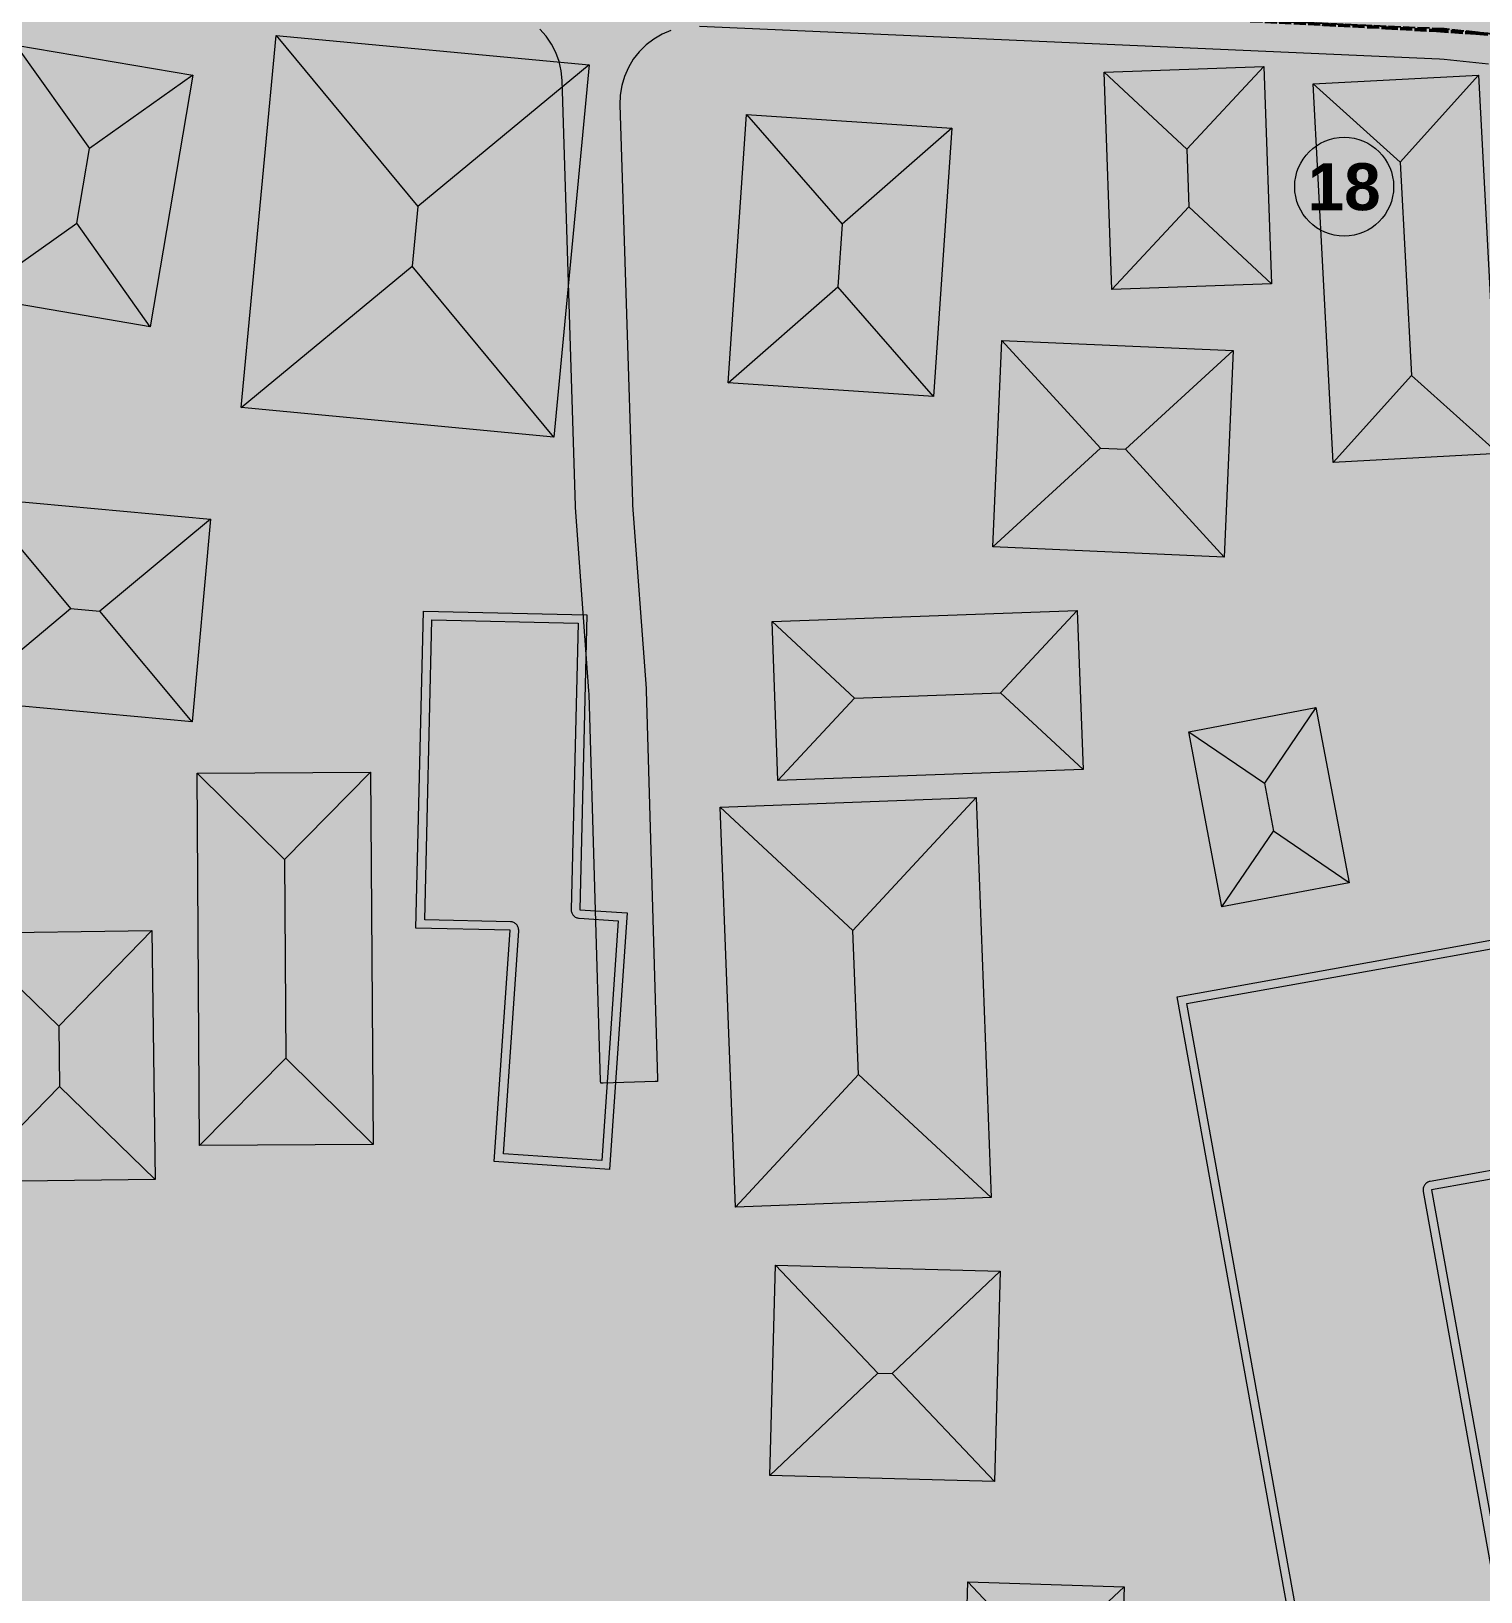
# Model space of a CAD drawing. Header units: metres. Extents: x 305909 to 307171, y 9156037 to 9156671.
# Drawn here: x 306410.9 to 306487.2, y 9156256.1 to 9156338.2 of the extents above; entities that cross this region are included whole.
import ezdxf
from ezdxf.enums import TextEntityAlignment as Align

# ---------------------------------------------------------------- set-up
doc = ezdxf.new("R2010")
doc.units = ezdxf.units.M
doc.linetypes.add('DASHED2', pattern=[0.762, 0.635, -0.127])
for name, color, linetype, lineweight, true_color in [('B-BANGUNAN_PENDIDIKAN', 7, 'Continuous', 13, 0x78aadc), ('B-BANGUNAN_PERMUKIMAN', 7, 'Continuous', 13, 0xf0cd8c), ('B-BAYANGAN', 7, 'Continuous', 0, 0x76786c), ('J-PERKERASAN_JALAN', 7, 'Continuous', 9, 0x989896), ('T-JALUR_WISATA_EDUKASI', 7, 'DASHED2', 50, 0xe66e00), ('T-KLASTER_UMKM_PERLUASAN', 7, 'DASHED2', 25, 0xe6a046), ('T-NOMOR_ELEMEN', 7, 'Continuous', 18, 0x141414), ('Z-R', 7, 'Continuous', 0, 0xfaf4e6), ('Z-R-UP', 7, 'Continuous', 0, 0xffecc8), ('Z-SPU-1', 7, 'Continuous', 0, 0xd6e6f7)]:
    doc.layers.add(name, color=color, linetype=linetype, lineweight=lineweight, true_color=true_color)
doc.styles.add('ARIALB', font='arialbd.ttf')

msp = doc.modelspace()

# ---------------------------------------------------------------- hatches: boundary and pattern name
at = {"layer": 'B-BANGUNAN_PENDIDIKAN', "true_color": 0x689edd}
h = msp.add_hatch(color=153, dxfattribs=at)
h.dxf.hatch_style = 1
h.paths.add_polyline_path([(306475.805, 9156298.628), (306471.825, 9156301.338), (306471.825, 9156301.339), (306478.515, 9156302.608), (306475.805, 9156298.628)])
at = {"layer": 'B-BANGUNAN_PENDIDIKAN', "true_color": 0x537fb2}
h = msp.add_hatch(color=145, dxfattribs=at)
h.dxf.hatch_style = 1
h.paths.add_polyline_path([(306480.262, 9156293.4), (306476.282, 9156296.112), (306475.805, 9156298.628), (306478.515, 9156302.608), (306478.515, 9156302.608), (306480.262, 9156293.4)])
at = {"layer": 'B-BANGUNAN_PENDIDIKAN', "true_color": 0x6498d5}
h = msp.add_hatch(color=153, dxfattribs=at)
h.dxf.hatch_style = 1
h.paths.add_polyline_path([(306475.805, 9156298.628), (306476.282, 9156296.112), (306473.571, 9156292.132), (306471.825, 9156301.338), (306475.805, 9156298.628)])
at = {"layer": 'B-BANGUNAN_PENDIDIKAN', "true_color": 0x4f79aa}
h = msp.add_hatch(color=155, dxfattribs=at)
h.dxf.hatch_style = 1
h.paths.add_polyline_path([(306476.282, 9156296.112), (306480.262, 9156293.4), (306473.571, 9156292.132), (306473.571, 9156292.132), (306476.282, 9156296.112)])
at = {"layer": 'B-BANGUNAN_PENDIDIKAN', "true_color": 0x5c8cc4}
h = msp.add_hatch(color=153, dxfattribs=at)
h.dxf.hatch_style = 1
h.paths.add_polyline_path([(306489.414, 9156250.526), (306478.223, 9156248.509), (306471.211, 9156287.403), (306482.402, 9156289.42), (306488.86, 9156290.584), (306491.055, 9156278.409), (306484.598, 9156277.245), (306489.414, 9156250.526)])
at = {"layer": 'B-BANGUNAN_PERMUKIMAN', "true_color": 0xe7865c}
h = msp.add_hatch(color=23, dxfattribs=at)
h.dxf.hatch_style = 1
h.paths.add_polyline_path([(306431.285, 9156328.958), (306430.989, 9156325.826), (306421.988, 9156318.381), (306423.84, 9156337.959), (306431.285, 9156328.958)])
at = {"layer": 'B-BANGUNAN_PERMUKIMAN', "true_color": 0xe3845a}
h = msp.add_hatch(color=23, dxfattribs=at)
h.dxf.hatch_style = 1
h.paths.add_polyline_path([(306431.285, 9156328.958), (306423.84, 9156337.959), (306440.286, 9156336.404), (306431.285, 9156328.958)])
at = {"layer": 'B-BANGUNAN_PERMUKIMAN', "true_color": 0xe8875c}
h = msp.add_hatch(color=23, dxfattribs=at)
h.dxf.hatch_style = 1
h.paths.add_polyline_path([(306410.148, 9156337.448), (306414.009, 9156332.005), (306413.342, 9156328.08), (306407.899, 9156324.219), (306407.899, 9156324.219), (306410.148, 9156337.448)])
at = {"layer": 'B-BANGUNAN_PERMUKIMAN', "true_color": 0xe18359}
h = msp.add_hatch(color=23, dxfattribs=at)
h.dxf.hatch_style = 1
h.paths.add_polyline_path([(306414.009, 9156332.005), (306410.148, 9156337.448), (306419.452, 9156335.866), (306419.452, 9156335.866), (306414.009, 9156332.005)])
at = {"layer": 'B-BANGUNAN_PERMUKIMAN', "true_color": 0xb46947}
h = msp.add_hatch(color=35, dxfattribs=at)
h.dxf.hatch_style = 1
h.paths.add_polyline_path([(306438.434, 9156316.824), (306430.989, 9156325.826), (306431.285, 9156328.958), (306440.286, 9156336.404), (306438.434, 9156316.824)])
at = {"layer": 'B-BANGUNAN_PERMUKIMAN', "true_color": 0xe6865b}
h = msp.add_hatch(color=23, dxfattribs=at)
h.dxf.hatch_style = 1
h.paths.add_polyline_path([(306471.727, 9156331.971), (306467.381, 9156336.026), (306475.781, 9156336.318), (306471.727, 9156331.971)])
at = {"layer": 'B-BANGUNAN_PERMUKIMAN', "true_color": 0xb76a49}
h = msp.add_hatch(color=35, dxfattribs=at)
h.dxf.hatch_style = 1
h.paths.add_polyline_path([(306476.178, 9156324.888), (306471.832, 9156328.942), (306471.727, 9156331.971), (306475.781, 9156336.318), (306476.178, 9156324.888)])
at = {"layer": 'B-BANGUNAN_PERMUKIMAN', "true_color": 0xb36847}
h = msp.add_hatch(color=25, dxfattribs=at)
h.dxf.hatch_style = 1
h.paths.add_polyline_path([(306413.342, 9156328.08), (306414.009, 9156332.005), (306419.452, 9156335.866), (306417.203, 9156322.637), (306413.342, 9156328.08)])
at = {"layer": 'B-BANGUNAN_PERMUKIMAN', "true_color": 0xe4855a}
h = msp.add_hatch(color=23, dxfattribs=at)
h.dxf.hatch_style = 1
h.paths.add_polyline_path([(306467.381, 9156336.026), (306471.727, 9156331.971), (306471.832, 9156328.942), (306467.778, 9156324.596), (306467.777, 9156324.596), (306467.381, 9156336.026)])
at = {"layer": 'B-BANGUNAN_PERMUKIMAN', "true_color": 0xe6865b}
h = msp.add_hatch(color=23, dxfattribs=at)
h.dxf.hatch_style = 1
h.paths.add_polyline_path([(306482.945, 9156331.289), (306478.37, 9156335.402), (306487.057, 9156335.864), (306482.945, 9156331.289)])
at = {"layer": 'B-BANGUNAN_PERMUKIMAN', "true_color": 0xe4845a}
h = msp.add_hatch(color=23, dxfattribs=at)
h.dxf.hatch_style = 1
h.paths.add_polyline_path([(306478.37, 9156335.402), (306482.945, 9156331.289), (306483.541, 9156320.08), (306479.428, 9156315.505), (306478.37, 9156335.402)])
at = {"layer": 'B-BANGUNAN_PERMUKIMAN', "true_color": 0xb76b49}
h = msp.add_hatch(color=35, dxfattribs=at)
h.dxf.hatch_style = 1
h.paths.add_polyline_path([(306483.541, 9156320.08), (306482.945, 9156331.289), (306487.057, 9156335.864), (306488.115, 9156315.968), (306483.541, 9156320.08)])
at = {"layer": 'B-BANGUNAN_PERMUKIMAN', "true_color": 0xe6865b}
h = msp.add_hatch(color=23, dxfattribs=at)
h.dxf.hatch_style = 1
h.paths.add_polyline_path([(306448.568, 9156333.803), (306448.568, 9156333.803), (306453.602, 9156328.036), (306453.377, 9156324.727), (306447.61, 9156319.694), (306448.568, 9156333.803)])
at = {"layer": 'B-BANGUNAN_PERMUKIMAN', "true_color": 0xe3845a}
h = msp.add_hatch(color=23, dxfattribs=at)
h.dxf.hatch_style = 1
h.paths.add_polyline_path([(306453.602, 9156328.036), (306448.568, 9156333.803), (306459.369, 9156333.07), (306453.602, 9156328.036)])
at = {"layer": 'B-BANGUNAN_PERMUKIMAN', "true_color": 0xb56948}
h = msp.add_hatch(color=35, dxfattribs=at)
h.dxf.hatch_style = 1
h.paths.add_polyline_path([(306453.377, 9156324.727), (306453.602, 9156328.036), (306459.369, 9156333.07), (306458.411, 9156318.961), (306453.377, 9156324.727)])
h = msp.add_hatch(color=35, dxfattribs=at)
h.dxf.hatch_style = 1
h.paths.add_polyline_path([(306471.832, 9156328.942), (306476.178, 9156324.888), (306467.778, 9156324.596), (306471.832, 9156328.942)])
at = {"layer": 'B-BANGUNAN_PERMUKIMAN', "true_color": 0xba6c4a}
h = msp.add_hatch(color=35, dxfattribs=at)
h.dxf.hatch_style = 1
h.paths.add_polyline_path([(306413.342, 9156328.08), (306417.203, 9156322.637), (306407.899, 9156324.219), (306413.342, 9156328.08)])
at = {"layer": 'B-BANGUNAN_PERMUKIMAN', "true_color": 0xb86b49}
h = msp.add_hatch(color=35, dxfattribs=at)
h.dxf.hatch_style = 1
h.paths.add_polyline_path([(306430.989, 9156325.826), (306438.434, 9156316.824), (306421.988, 9156318.38), (306421.988, 9156318.381), (306430.989, 9156325.826)])
h = msp.add_hatch(color=35, dxfattribs=at)
h.dxf.hatch_style = 1
h.paths.add_polyline_path([(306447.61, 9156319.694), (306453.377, 9156324.727), (306458.411, 9156318.961), (306458.411, 9156318.96), (306447.61, 9156319.694)])
at = {"layer": 'B-BANGUNAN_PERMUKIMAN', "true_color": 0xe6865b}
h = msp.add_hatch(color=23, dxfattribs=at)
h.dxf.hatch_style = 1
h.paths.add_polyline_path([(306467.186, 9156316.248), (306461.519, 9156311.054), (306461.991, 9156321.916), (306467.186, 9156316.248)])
at = {"layer": 'B-BANGUNAN_PERMUKIMAN', "true_color": 0xe4845a}
h = msp.add_hatch(color=23, dxfattribs=at)
h.dxf.hatch_style = 1
h.paths.add_polyline_path([(306474.162, 9156321.386), (306474.162, 9156321.386), (306468.495, 9156316.191), (306467.186, 9156316.248), (306461.991, 9156321.916), (306461.991, 9156321.916), (306474.162, 9156321.386)])
at = {"layer": 'B-BANGUNAN_PERMUKIMAN', "true_color": 0xb56948}
h = msp.add_hatch(color=35, dxfattribs=at)
h.dxf.hatch_style = 1
h.paths.add_polyline_path([(306468.495, 9156316.191), (306474.162, 9156321.386), (306473.69, 9156310.524), (306473.689, 9156310.524), (306468.495, 9156316.191)])
h = msp.add_hatch(color=35, dxfattribs=at)
h.dxf.hatch_style = 1
h.paths.add_polyline_path([(306483.541, 9156320.08), (306488.115, 9156315.968), (306488.116, 9156315.967), (306479.428, 9156315.505), (306483.541, 9156320.08)])
at = {"layer": 'B-BANGUNAN_PERMUKIMAN', "true_color": 0xb76b49}
h = msp.add_hatch(color=35, dxfattribs=at)
h.dxf.hatch_style = 1
h.paths.add_polyline_path([(306467.186, 9156316.248), (306468.495, 9156316.191), (306473.689, 9156310.524), (306461.519, 9156311.054), (306467.186, 9156316.248)])
at = {"layer": 'B-BANGUNAN_PERMUKIMAN', "true_color": 0xe7865c}
h = msp.add_hatch(color=23, dxfattribs=at)
h.dxf.hatch_style = 1
h.paths.add_polyline_path([(306413.011, 9156307.819), (306407.194, 9156302.972), (306407.194, 9156302.972), (306408.164, 9156313.636), (306413.011, 9156307.819)])
at = {"layer": 'B-BANGUNAN_PERMUKIMAN', "true_color": 0xe3845a}
h = msp.add_hatch(color=23, dxfattribs=at)
h.dxf.hatch_style = 1
h.paths.add_polyline_path([(306420.378, 9156312.525), (306414.561, 9156307.678), (306413.011, 9156307.819), (306408.164, 9156313.636), (306420.378, 9156312.525)])
at = {"layer": 'B-BANGUNAN_PERMUKIMAN', "true_color": 0xb46947}
h = msp.add_hatch(color=35, dxfattribs=at)
h.dxf.hatch_style = 1
h.paths.add_polyline_path([(306414.561, 9156307.678), (306420.378, 9156312.525), (306419.408, 9156301.862), (306419.408, 9156301.862), (306414.561, 9156307.678)])
at = {"layer": 'B-BANGUNAN_PERMUKIMAN', "true_color": 0xb86b49}
h = msp.add_hatch(color=35, dxfattribs=at)
h.dxf.hatch_style = 1
h.paths.add_polyline_path([(306413.011, 9156307.819), (306414.561, 9156307.678), (306419.408, 9156301.862), (306407.194, 9156302.972), (306413.011, 9156307.819)])
at = {"layer": 'B-BANGUNAN_PERMUKIMAN', "true_color": 0xce7852}
h = msp.add_hatch(color=23, dxfattribs=at)
h.dxf.hatch_style = 1
h.paths.add_polyline_path([(306442.295, 9156291.807), (306441.369, 9156278.314), (306435.303, 9156278.73), (306436.138, 9156290.896), (306431.183, 9156291.014), (306431.579, 9156307.682), (306440.167, 9156307.478), (306439.798, 9156291.979), (306442.295, 9156291.807)])
at = {"layer": 'B-BANGUNAN_PERMUKIMAN', "true_color": 0xe6865b}
h = msp.add_hatch(color=23, dxfattribs=at)
h.dxf.hatch_style = 1
h.paths.add_polyline_path([(306465.962, 9156307.721), (306461.932, 9156303.384), (306454.254, 9156303.103), (306449.918, 9156307.133), (306449.918, 9156307.133), (306465.962, 9156307.721)])
at = {"layer": 'B-BANGUNAN_PERMUKIMAN', "true_color": 0xb76a49}
h = msp.add_hatch(color=35, dxfattribs=at)
h.dxf.hatch_style = 1
h.paths.add_polyline_path([(306466.269, 9156299.355), (306466.268, 9156299.355), (306461.932, 9156303.384), (306465.962, 9156307.721), (306466.269, 9156299.355)])
at = {"layer": 'B-BANGUNAN_PERMUKIMAN', "true_color": 0xe4855a}
h = msp.add_hatch(color=23, dxfattribs=at)
h.dxf.hatch_style = 1
h.paths.add_polyline_path([(306454.254, 9156303.103), (306450.224, 9156298.767), (306449.918, 9156307.133), (306454.254, 9156303.103)])
at = {"layer": 'B-BANGUNAN_PERMUKIMAN', "true_color": 0xb56948}
h = msp.add_hatch(color=35, dxfattribs=at)
h.dxf.hatch_style = 1
h.paths.add_polyline_path([(306454.254, 9156303.103), (306461.932, 9156303.384), (306466.268, 9156299.355), (306450.224, 9156298.767), (306454.254, 9156303.103)])
at = {"layer": 'B-BANGUNAN_PERMUKIMAN', "true_color": 0xe5855b}
h = msp.add_hatch(color=23, dxfattribs=at)
h.dxf.hatch_style = 1
h.paths.add_polyline_path([(306424.266, 9156294.619), (306419.67, 9156299.154), (306419.67, 9156299.154), (306428.801, 9156299.216), (306424.266, 9156294.619)])
h = msp.add_hatch(color=23, dxfattribs=at)
h.dxf.hatch_style = 1
h.paths.add_polyline_path([(306424.266, 9156294.619), (306424.337, 9156284.171), (306419.802, 9156279.575), (306419.67, 9156299.154), (306424.266, 9156294.619)])
at = {"layer": 'B-BANGUNAN_PERMUKIMAN', "true_color": 0xb66a48}
h = msp.add_hatch(color=35, dxfattribs=at)
h.dxf.hatch_style = 1
h.paths.add_polyline_path([(306428.934, 9156279.636), (306424.337, 9156284.171), (306424.266, 9156294.619), (306428.801, 9156299.216), (306428.934, 9156279.636)])
at = {"layer": 'B-BANGUNAN_PERMUKIMAN', "true_color": 0xe6865b}
h = msp.add_hatch(color=23, dxfattribs=at)
h.dxf.hatch_style = 1
h.paths.add_polyline_path([(306460.639, 9156297.871), (306454.168, 9156290.892), (306447.19, 9156297.363), (306447.19, 9156297.363), (306460.639, 9156297.871)])
at = {"layer": 'B-BANGUNAN_PERMUKIMAN', "true_color": 0xb76a49}
h = msp.add_hatch(color=35, dxfattribs=at)
h.dxf.hatch_style = 1
h.paths.add_polyline_path([(306461.433, 9156276.837), (306461.433, 9156276.837), (306454.454, 9156283.308), (306454.168, 9156290.892), (306460.639, 9156297.871), (306461.433, 9156276.837)])
at = {"layer": 'B-BANGUNAN_PERMUKIMAN', "true_color": 0xe4855a}
h = msp.add_hatch(color=23, dxfattribs=at)
h.dxf.hatch_style = 1
h.paths.add_polyline_path([(306454.168, 9156290.892), (306454.454, 9156283.308), (306447.984, 9156276.33), (306447.19, 9156297.363), (306454.168, 9156290.892)])
at = {"layer": 'B-BANGUNAN_PERMUKIMAN', "true_color": 0xe5855b}
h = msp.add_hatch(color=23, dxfattribs=at)
h.dxf.hatch_style = 1
h.paths.add_polyline_path([(306412.397, 9156285.854), (306407.37, 9156290.749), (306417.292, 9156290.881), (306412.397, 9156285.854)])
at = {"layer": 'B-BANGUNAN_PERMUKIMAN', "true_color": 0xe4855b}
h = msp.add_hatch(color=23, dxfattribs=at)
h.dxf.hatch_style = 1
h.paths.add_polyline_path([(306407.37, 9156290.749), (306407.37, 9156290.749), (306412.397, 9156285.854), (306412.439, 9156282.689), (306407.544, 9156277.661), (306407.37, 9156290.749)])
at = {"layer": 'B-BANGUNAN_PERMUKIMAN', "true_color": 0xb76a48}
h = msp.add_hatch(color=35, dxfattribs=at)
h.dxf.hatch_style = 1
h.paths.add_polyline_path([(306412.439, 9156282.689), (306412.397, 9156285.854), (306417.292, 9156290.881), (306417.466, 9156277.794), (306412.439, 9156282.689)])
at = {"layer": 'B-BANGUNAN_PERMUKIMAN', "true_color": 0xb66a48}
h = msp.add_hatch(color=35, dxfattribs=at)
h.dxf.hatch_style = 1
h.paths.add_polyline_path([(306424.337, 9156284.171), (306428.934, 9156279.636), (306419.802, 9156279.575), (306419.802, 9156279.575), (306424.337, 9156284.171)])
at = {"layer": 'B-BANGUNAN_PERMUKIMAN', "true_color": 0xb56948}
h = msp.add_hatch(color=35, dxfattribs=at)
h.dxf.hatch_style = 1
h.paths.add_polyline_path([(306454.454, 9156283.308), (306461.433, 9156276.837), (306447.984, 9156276.329), (306447.984, 9156276.33), (306454.454, 9156283.308)])
at = {"layer": 'B-BANGUNAN_PERMUKIMAN', "true_color": 0xb66a48}
h = msp.add_hatch(color=35, dxfattribs=at)
h.dxf.hatch_style = 1
h.paths.add_polyline_path([(306407.544, 9156277.661), (306412.439, 9156282.689), (306417.466, 9156277.794), (306417.466, 9156277.794), (306407.544, 9156277.661)])
at = {"layer": 'B-BANGUNAN_PERMUKIMAN', "true_color": 0xe5855b}
h = msp.add_hatch(color=23, dxfattribs=at)
h.dxf.hatch_style = 1
h.paths.add_polyline_path([(306455.476, 9156267.608), (306449.797, 9156262.233), (306450.1, 9156273.286), (306455.476, 9156267.608)])
at = {"layer": 'B-BANGUNAN_PERMUKIMAN', "true_color": 0xe4855b}
h = msp.add_hatch(color=23, dxfattribs=at)
h.dxf.hatch_style = 1
h.paths.add_polyline_path([(306461.912, 9156272.963), (306456.234, 9156267.588), (306455.476, 9156267.608), (306450.1, 9156273.286), (306450.1, 9156273.286), (306461.912, 9156272.963)])
at = {"layer": 'B-BANGUNAN_PERMUKIMAN', "true_color": 0xb66a48}
h = msp.add_hatch(color=35, dxfattribs=at)
h.dxf.hatch_style = 1
h.paths.add_polyline_path([(306456.234, 9156267.588), (306461.912, 9156272.963), (306461.61, 9156261.909), (306456.234, 9156267.588)])
at = {"layer": 'B-BANGUNAN_PERMUKIMAN', "true_color": 0xb76a48}
h = msp.add_hatch(color=35, dxfattribs=at)
h.dxf.hatch_style = 1
h.paths.add_polyline_path([(306455.476, 9156267.608), (306456.234, 9156267.588), (306461.61, 9156261.909), (306461.61, 9156261.909), (306449.797, 9156262.233), (306455.476, 9156267.608)])
at = {"layer": 'B-BANGUNAN_PERMUKIMAN', "true_color": 0xe5855b}
h = msp.add_hatch(color=23, dxfattribs=at)
h.dxf.hatch_style = 1
h.paths.add_polyline_path([(306460.212, 9156256.627), (306462.914, 9156253.757), (306460.044, 9156251.056), (306460.043, 9156251.056), (306460.16, 9156254.909), (306460.212, 9156256.627)])
at = {"layer": 'B-BANGUNAN_PERMUKIMAN', "true_color": 0xe4855a}
h = msp.add_hatch(color=23, dxfattribs=at)
h.dxf.hatch_style = 1
h.paths.add_polyline_path([(306468.424, 9156256.379), (306468.424, 9156256.379), (306465.554, 9156253.677), (306462.914, 9156253.757), (306460.212, 9156256.627), (306468.424, 9156256.379)])
at = {"layer": 'B-BANGUNAN_PERMUKIMAN', "true_color": 0xb56a48}
h = msp.add_hatch(color=35, dxfattribs=at)
h.dxf.hatch_style = 1
h.paths.add_polyline_path([(306465.554, 9156253.677), (306468.424, 9156256.379), (306468.256, 9156250.807), (306465.554, 9156253.677)])
at = {"layer": 'B-BAYANGAN', "true_color": 0x76786c}
h = msp.add_hatch(color=8, dxfattribs=at)
h.dxf.hatch_style = 1
h.paths.add_polyline_path([(306441.037, 9156335.654), (306439.184, 9156316.074), (306422.738, 9156317.63), (306424.59, 9156337.209), (306441.037, 9156335.654)])
h = msp.add_hatch(color=8, dxfattribs=at)
h.dxf.hatch_style = 1
h.paths.add_polyline_path([(306420.202, 9156335.116), (306417.953, 9156321.887), (306408.649, 9156323.469), (306410.898, 9156336.698), (306420.202, 9156335.116)])
h = msp.add_hatch(color=8, dxfattribs=at)
h.dxf.hatch_style = 1
h.paths.add_polyline_path([(306476.928, 9156324.138), (306468.527, 9156323.846), (306468.13, 9156335.276), (306476.531, 9156335.568), (306476.928, 9156324.138)])
h = msp.add_hatch(color=8, dxfattribs=at)
h.dxf.hatch_style = 1
h.paths.add_polyline_path([(306488.866, 9156315.217), (306480.178, 9156314.755), (306479.12, 9156334.652), (306487.807, 9156335.114), (306488.866, 9156315.217)])
h = msp.add_hatch(color=8, dxfattribs=at)
h.dxf.hatch_style = 1
h.paths.add_polyline_path([(306460.119, 9156332.32), (306459.161, 9156318.21), (306448.36, 9156318.944), (306449.318, 9156333.053), (306460.119, 9156332.32)])
h = msp.add_hatch(color=8, dxfattribs=at)
h.dxf.hatch_style = 1
h.paths.add_polyline_path([(306474.912, 9156320.636), (306474.44, 9156309.774), (306462.269, 9156310.304), (306462.741, 9156321.166), (306474.912, 9156320.636)])
h = msp.add_hatch(color=8, dxfattribs=at)
h.dxf.hatch_style = 1
h.paths.add_polyline_path([(306421.128, 9156311.775), (306420.158, 9156301.112), (306407.944, 9156302.222), (306408.914, 9156312.886), (306421.128, 9156311.775)])
h = msp.add_hatch(color=8, dxfattribs=at)
h.dxf.hatch_style = 1
h.paths.add_polyline_path([(306443.045, 9156291.057), (306442.119, 9156277.564), (306436.053, 9156277.98), (306436.888, 9156290.146), (306431.933, 9156290.264), (306432.329, 9156306.932), (306440.917, 9156306.728), (306440.548, 9156291.229), (306443.045, 9156291.057)])
h = msp.add_hatch(color=8, dxfattribs=at)
h.dxf.hatch_style = 1
h.paths.add_polyline_path([(306467.019, 9156298.605), (306450.974, 9156298.017), (306450.668, 9156306.383), (306466.712, 9156306.971), (306467.019, 9156298.605)])
h = msp.add_hatch(color=8, dxfattribs=at)
h.dxf.hatch_style = 1
h.paths.add_polyline_path([(306481.312, 9156292.35), (306474.621, 9156291.081), (306472.875, 9156300.289), (306479.566, 9156301.558), (306481.312, 9156292.35)])
h = msp.add_hatch(color=8, dxfattribs=at)
h.dxf.hatch_style = 1
h.paths.add_polyline_path([(306429.684, 9156278.886), (306420.552, 9156278.825), (306420.42, 9156298.404), (306429.551, 9156298.466), (306429.684, 9156278.886)])
h = msp.add_hatch(color=8, dxfattribs=at)
h.dxf.hatch_style = 1
h.paths.add_polyline_path([(306462.183, 9156276.087), (306448.734, 9156275.579), (306447.94, 9156296.614), (306461.389, 9156297.121), (306462.183, 9156276.087)])
h = msp.add_hatch(color=8, dxfattribs=at)
h.dxf.hatch_style = 1
h.paths.add_polyline_path([(306418.216, 9156277.044), (306408.294, 9156276.911), (306408.12, 9156289.999), (306418.042, 9156290.131), (306418.216, 9156277.044)])
h = msp.add_hatch(color=8, dxfattribs=at)
h.dxf.hatch_style = 1
h.paths.add_polyline_path([(306490.464, 9156249.477), (306479.273, 9156247.459), (306472.261, 9156286.353), (306483.452, 9156288.37), (306489.91, 9156289.534), (306492.105, 9156277.359), (306485.648, 9156276.195), (306490.464, 9156249.477)])
h = msp.add_hatch(color=8, dxfattribs=at)
h.dxf.hatch_style = 1
h.paths.add_polyline_path([(306462.662, 9156272.213), (306462.36, 9156261.159), (306450.547, 9156261.483), (306450.85, 9156272.536), (306462.662, 9156272.213)])
at = {"layer": 'J-PERKERASAN_JALAN', "true_color": 0x989896}
h = msp.add_hatch(color=252, dxfattribs=at)
h.dxf.hatch_style = 1
h.paths.add_polyline_path([(306211.341, 9156561.319), (306215.693, 9156561.13), (306215.76, 9156561.126), (306215.8, 9156561.123), (306215.867, 9156561.117), (306305.106, 9156551.206), (306305.211, 9156551.196), (306385.831, 9156544.389), (306385.918, 9156544.38), (306385.969, 9156544.374), (306386.055, 9156544.361), (306424.864, 9156537.661), (306424.901, 9156537.654), (306424.922, 9156537.65), (306424.958, 9156537.643), (306453.186, 9156531.689), (306453.481, 9156531.639), (306455.847, 9156531.322), (306456.066, 9156531.299), (306458.588, 9156531.102), (306458.613, 9156531.1), (306499.527, 9156528.16), (306499.548, 9156528.159), (306503.861, 9156527.791), (306503.93, 9156527.784), (306503.97, 9156527.78), (306504.038, 9156527.77), (306508.381, 9156527.098), (306524.104, 9156524.604), (306524.104, 9156521.364), (306507.903, 9156523.933), (306507.888, 9156523.936), (306503.705, 9156524.584), (306503.432, 9156524.616), (306499.323, 9156524.966), (306499.27, 9156524.971), (306458.379, 9156527.908), (306455.69, 9156528.118), (306455.636, 9156528.123), (306455.603, 9156528.127), (306455.548, 9156528.133), (306452.885, 9156528.49), (306452.811, 9156528.501), (306452.767, 9156528.509), (306452.694, 9156528.523), (306424.381, 9156534.494), (306424.236, 9156534.522), (306390.807, 9156540.293), (306390.292, 9156540.348), (306389.774, 9156540.336), (306389.261, 9156540.256), (306388.764, 9156540.112), (306388.289, 9156539.904), (306387.845, 9156539.636), (306387.439, 9156539.314), (306387.079, 9156538.941), (306386.769, 9156538.525), (306386.516, 9156538.073), (306386.324, 9156537.592), (306386.196, 9156537.089), (306373.097, 9156467.337), (306371.27, 9156457.608), (306371.258, 9156457.542), (306354.047, 9156356.618), (306353.994, 9156356.117), (306354.004, 9156355.613), (306354.077, 9156355.115), (306354.213, 9156354.629), (306354.408, 9156354.165), (306354.661, 9156353.729), (306354.966, 9156353.328), (306355.319, 9156352.968), (306355.714, 9156352.656), (306356.146, 9156352.396), (306356.607, 9156352.192), (306357.09, 9156352.048), (306357.587, 9156351.966), (306409.631, 9156346.693), (306409.685, 9156346.687), (306409.717, 9156346.683), (306409.771, 9156346.675), (306440.166, 9156341.92), (306440.608, 9156341.876), (306479.912, 9156340.134), (306480.43, 9156340.144), (306480.943, 9156340.222), (306481.441, 9156340.365), (306481.917, 9156340.572), (306482.362, 9156340.838), (306482.768, 9156341.16), (306483.13, 9156341.531), (306483.441, 9156341.946), (306483.695, 9156342.398), (306483.889, 9156342.879), (306484.019, 9156343.381), (306484.082, 9156343.896), (306484.563, 9156352.101), (306486.641, 9156384.636), (306486.657, 9156384.758), (306486.78, 9156384.758), (306489.513, 9156384.584), (306489.635, 9156384.568), (306489.635, 9156384.445), (306487.559, 9156351.943), (306487.558, 9156351.922), (306487.067, 9156343.551), (306487.07, 9156343.043), (306487.137, 9156342.539), (306487.267, 9156342.048), (306487.458, 9156341.578), (306487.707, 9156341.135), (306488.011, 9156340.728), (306488.363, 9156340.362), (306488.76, 9156340.044), (306489.193, 9156339.779), (306489.656, 9156339.571), (306490.142, 9156339.423), (306490.643, 9156339.338), (306492.503, 9156339.143), (306492.541, 9156339.139), (306492.564, 9156339.136), (306492.602, 9156339.131), (306513.238, 9156336.16), (306513.401, 9156336.139), (306524.104, 9156335.046), (306524.104, 9156331.829), (306512.982, 9156332.966), (306512.941, 9156332.97), (306512.916, 9156332.973), (306512.875, 9156332.979), (306498.863, 9156334.996), (306498.356, 9156335.037), (306497.849, 9156335.012), (306497.349, 9156334.924), (306496.864, 9156334.773), (306496.402, 9156334.562), (306495.97, 9156334.294), (306495.576, 9156333.973), (306495.226, 9156333.605), (306494.925, 9156333.196), (306494.679, 9156332.752), (306494.49, 9156332.28), (306494.364, 9156331.788), (306494.3, 9156331.284), (306494.301, 9156330.776), (306499.491, 9156251.377), (306499.491, 9156251.254), (306499.369, 9156251.238), (306496.637, 9156251.059), (306496.514, 9156251.059), (306496.498, 9156251.181), (306491.167, 9156332.724), (306491.102, 9156333.229), (306490.973, 9156333.721), (306490.782, 9156334.193), (306490.533, 9156334.637), (306490.23, 9156335.046), (306489.877, 9156335.413), (306489.48, 9156335.732), (306489.047, 9156335.998), (306488.582, 9156336.207), (306488.095, 9156336.356), (306487.594, 9156336.441), (306485.258, 9156336.686), (306485.017, 9156336.704), (306446.09, 9156338.429), (306445.584, 9156338.42), (306445.083, 9156338.346), (306444.595, 9156338.21), (306444.129, 9156338.013), (306443.691, 9156337.759), (306443.289, 9156337.452), (306442.928, 9156337.096), (306442.616, 9156336.698), (306442.356, 9156336.263), (306442.153, 9156335.8), (306442.011, 9156335.314), (306441.931, 9156334.814), (306441.915, 9156334.308), (306442.571, 9156313.413), (306442.58, 9156313.248), (306443.283, 9156303.609), (306443.286, 9156303.565), (306443.287, 9156303.544), (306443.288, 9156303.5), (306443.886, 9156283.072), (306443.882, 9156282.949), (306443.759, 9156282.937), (306441.022, 9156282.857), (306440.899, 9156282.862), (306440.888, 9156282.984), (306440.293, 9156303.314), (306440.284, 9156303.488), (306439.581, 9156313.122), (306439.578, 9156313.164), (306439.577, 9156313.184), (306439.576, 9156313.226), (306438.873, 9156335.586), (306438.826, 9156336.086), (306438.716, 9156336.577), (306438.545, 9156337.05), (306438.317, 9156337.498), (306438.034, 9156337.914), (306437.701, 9156338.291), (306437.323, 9156338.623), (306436.907, 9156338.906), (306436.458, 9156339.133), (306435.985, 9156339.303), (306435.494, 9156339.412), (306409.399, 9156343.494), (306409.184, 9156343.522), (306356.316, 9156348.878), (306355.783, 9156348.897), (306355.253, 9156348.844), (306354.735, 9156348.722), (306354.238, 9156348.531), (306353.77, 9156348.276), (306353.34, 9156347.962), (306352.956, 9156347.593), (306352.624, 9156347.176), (306352.351, 9156346.719), (306352.141, 9156346.23), (306351.997, 9156345.717), (306341.11, 9156293.6), (306341.085, 9156293.468), (306330.918, 9156235.039), (306330.908, 9156234.979), (306329.587, 9156226.644), (306329.547, 9156226.286), (306329.002, 9156218.17), (306329.001, 9156218.146), (306326.612, 9156189.443), (306326.594, 9156189.321), (306326.471, 9156189.324), (306323.742, 9156189.551), (306323.62, 9156189.569), (306323.622, 9156189.692), (306326.007, 9156218.339), (306326.011, 9156218.403), (306326.567, 9156226.689), (306326.575, 9156226.779), (306326.58, 9156226.824), (306326.592, 9156226.913), (306327.95, 9156235.479), (306327.954, 9156235.502), (306338.142, 9156294.057), (306338.148, 9156294.09), (306338.151, 9156294.106), (306338.158, 9156294.139), (306348.925, 9156345.68), (306348.998, 9156346.205), (306349.002, 9156346.735), (306348.936, 9156347.261), (306348.8, 9156347.774), (306348.598, 9156348.264), (306348.333, 9156348.723), (306348.01, 9156349.143), (306347.634, 9156349.517), (306347.211, 9156349.837), (306346.75, 9156350.099), (306346.259, 9156350.298), (306345.745, 9156350.43), (306324.834, 9156354.345), (306324.271, 9156354.41), (306279.508, 9156356.343), (306211.341, 9156359.746), (306211.341, 9156362.949), (306279.625, 9156359.541), (306279.652, 9156359.54), (306324.736, 9156357.593), (306324.877, 9156357.581), (306324.962, 9156357.572), (306325.102, 9156357.551), (306346.36, 9156353.57), (306346.885, 9156353.507), (306347.414, 9156353.514), (306347.937, 9156353.591), (306348.445, 9156353.736), (306348.93, 9156353.947), (306349.383, 9156354.219), (306349.796, 9156354.55), (306350.161, 9156354.931), (306350.473, 9156355.358), (306350.727, 9156355.822), (306350.917, 9156356.315), (306351.04, 9156356.829), (306367.345, 9156452.444), (306367.4, 9156452.978), (306367.382, 9156453.515), (306367.293, 9156454.044), (306367.134, 9156454.557), (306366.908, 9156455.044), (306366.618, 9156455.496), (306366.271, 9156455.905), (306365.872, 9156456.264), (306365.428, 9156456.566), (306364.948, 9156456.806), (306364.44, 9156456.98), (306363.913, 9156457.084), (306328.417, 9156461.659), (306307.102, 9156464.447), (306307.086, 9156464.449), (306307.041, 9156464.456), (306243.125, 9156474.305), (306242.61, 9156474.35), (306242.093, 9156474.329), (306241.583, 9156474.241), (306241.089, 9156474.088), (306240.619, 9156473.873), (306240.18, 9156473.598), (306239.781, 9156473.27), (306239.427, 9156472.892), (306239.125, 9156472.472), (306238.879, 9156472.017), (306235.863, 9156465.428), (306235.816, 9156465.333), (306235.721, 9156465.173), (306235.626, 9156465.045), (306235.517, 9156464.929), (306235.377, 9156464.807), (306235.291, 9156464.744), (306234.104, 9156463.916), (306234.011, 9156463.855), (306233.816, 9156463.749), (306233.715, 9156463.704), (306232.243, 9156463.105), (306232.16, 9156463.073), (306232.012, 9156463.028), (306231.882, 9156463), (306231.728, 9156462.982), (306231.639, 9156462.977), (306225.305, 9156462.777), (306225.175, 9156462.777), (306225.11, 9156462.78), (306224.979, 9156462.788), (306217.294, 9156463.552), (306217.186, 9156463.566), (306217.132, 9156463.574), (306217.025, 9156463.594), (306211.341, 9156464.792), (306211.341, 9156467.858), (306217.404, 9156466.58), (306217.834, 9156466.513), (306224.983, 9156465.803), (306225.505, 9156465.785), (306230.354, 9156465.938), (306230.906, 9156465.994), (306231.444, 9156466.125), (306231.96, 9156466.33), (306232.442, 9156466.604), (306232.881, 9156466.943), (306233.27, 9156467.338), (306233.6, 9156467.784), (306233.865, 9156468.271), (306237.161, 9156475.469), (306237.205, 9156475.561), (306237.295, 9156475.714), (306237.385, 9156475.836), (306237.487, 9156475.949), (306237.6, 9156476.051), (306237.743, 9156476.156), (306237.829, 9156476.21), (306239.166, 9156476.996), (306239.245, 9156477.041), (306239.389, 9156477.108), (306239.517, 9156477.155), (306239.67, 9156477.196), (306239.759, 9156477.213), (306241.459, 9156477.502), (306241.565, 9156477.517), (306241.752, 9156477.529), (306241.939, 9156477.52), (306242.045, 9156477.507), (306307.452, 9156467.428), (306307.542, 9156467.415), (306328.795, 9156464.635), (306328.802, 9156464.634), (306364.829, 9156459.991), (306365.332, 9156459.958), (306365.835, 9156459.989), (306366.33, 9156460.083), (306366.81, 9156460.238), (306367.266, 9156460.452), (306367.692, 9156460.722), (306368.08, 9156461.044), (306368.425, 9156461.412), (306368.721, 9156461.82), (306368.963, 9156462.262), (306369.147, 9156462.731), (306369.271, 9156463.22), (306370.149, 9156467.89), (306383.124, 9156536.986), (306383.186, 9156537.496), (306383.182, 9156538.011), (306383.112, 9156538.52), (306382.978, 9156539.016), (306382.781, 9156539.491), (306382.525, 9156539.937), (306382.213, 9156540.346), (306381.852, 9156540.712), (306381.447, 9156541.028), (306381.004, 9156541.29), (306380.532, 9156541.493), (306380.037, 9156541.634), (306379.529, 9156541.71), (306304.881, 9156548.012), (306304.855, 9156548.015), (306304.839, 9156548.016), (306304.813, 9156548.019), (306215.667, 9156557.919), (306215.399, 9156557.94), (306211.341, 9156558.116), (306211.341, 9156561.319)])
at = {"layer": 'T-NOMOR_ELEMEN', "true_color": 0xffffff}
h = msp.add_hatch(color=7, dxfattribs=at)
h.dxf.hatch_style = 1
edge = h.paths.add_edge_path()
edge.add_arc((306480, 9156330), 2.6, 0, 360)
at = {"layer": 'Z-R', "true_color": 0xe2eacc}
h = msp.add_hatch(color=254, dxfattribs=at)
h.dxf.hatch_style = 1
h.paths.add_polyline_path([(306499.604, 9156305.811), (306466.679, 9156301.994), (306472.882, 9156235.666), (306497.912, 9156229.062), (306526.804, 9156228.986), (306531.575, 9156219.919), (306532.491, 9156127.582), (306486.314, 9156132.333), (306393.989, 9156155.199), (306332.726, 9156171.593), (306288.72, 9156190.576), (306246.009, 9156220.776), (306216.24, 9156242.779), (306193.374, 9156263.487), (306160.586, 9156296.707), (306133.406, 9156338.556), (306127.354, 9156361.253), (306094.195, 9156358.842), (306090.504, 9156366.668), (306061.399, 9156428.371), (306035.152, 9156500.205), (306017.705, 9156550.308), (306008.214, 9156577.564), (306141.306, 9156568.881), (306165.696, 9156567.29), (306165.696, 9156567.29), (306200.223, 9156564.074), (306291.75, 9156555.548), (306369.455, 9156545.532), (306471.945, 9156528.538), (306458.481, 9156529.505), (306455.788, 9156529.715), (306453.061, 9156530.08), (306440, 9156532.835), (306440, 9156532.835), (306440, 9156532.835), (306440, 9156532.835), (306424.61, 9156536.081), (306424.61, 9156536.081), (306385.74, 9156542.791), (306385.74, 9156542.791), (306305.003, 9156549.608), (306305.003, 9156549.608), (306215.657, 9156559.53), (306215.657, 9156559.53), (306186.122, 9156560.815), (306186.122, 9156560.815), (306160.523, 9156563.133), (306160.523, 9156563.133), (306119.178, 9156567.786), (306119.178, 9156567.786), (306039.052, 9156573.455), (306039.052, 9156573.455), (306033.081, 9156573.806), (306033.081, 9156573.806), (306033.081, 9156573.806), (306051.45, 9156523.215), (306051.451, 9156523.214), (306060.206, 9156485.254), (306060.206, 9156485.254), (306060.207, 9156485.254), (306057.483, 9156485.596), (306070.599, 9156438.472), (306116.984, 9156440.275), (306147.963, 9156437.914), (306199.856, 9156410.566), (306230.346, 9156409.784), (306281.946, 9156409.003), (306338.236, 9156402.748), (306341.903, 9156461.433), (306341.903, 9156461.433), (306341.904, 9156461.433), (306343.891, 9156461.177), (306340.232, 9156402.624), (306340.209, 9156402.422), (306340.166, 9156402.225), (306340.103, 9156402.033), (306340.021, 9156401.848), (306339.921, 9156401.672), (306339.804, 9156401.507), (306339.67, 9156401.355), (306339.522, 9156401.217), (306339.361, 9156401.095), (306339.188, 9156400.99), (306339.006, 9156400.902), (306338.815, 9156400.834), (306338.619, 9156400.785), (306338.419, 9156400.757), (306338.217, 9156400.748), (306338.015, 9156400.76), (306281.82, 9156407.004), (306230.316, 9156407.785), (306230.295, 9156407.785), (306199.805, 9156408.567), (306199.621, 9156408.58), (306199.44, 9156408.61), (306199.262, 9156408.656), (306199.09, 9156408.719), (306198.923, 9156408.797), (306147.397, 9156435.951), (306116.947, 9156438.272), (306078.606, 9156436.782), (306089.35, 9156410.909), (306109.34, 9156371.439), (306114.245, 9156367.345), (306121.798, 9156366.048), (306134.087, 9156364.483), (306186.355, 9156362.595), (306279.564, 9156357.942), (306324.738, 9156355.991), (306351.562, 9156350.968), (306360, 9156400.449), (306360, 9156400.449), (306360, 9156380), (306360, 9156380), (306360, 9156380), (306440, 9156380), (306440, 9156380), (306440, 9156380), (306440, 9156340.326), (306440.226, 9156340.291), (306485.257, 9156338.295), (306492.355, 9156337.55), (306513.124, 9156334.559), (306536.031, 9156332.219), (306560, 9156329.629), (306560, 9156512.617), (306572.178, 9156510.306), (306677.166, 9156490.276), (306677.166, 9156490.276), (306764.133, 9156475.064), (306735.941, 9156145.416), (306694.109, 9156139.201), (306694.292, 9156206.558), (306623.212, 9156213.87), (306624.289, 9156242.595), (306556.388, 9156238.052), (306554.003, 9156281.952), (306509.625, 9156279.089), (306499.604, 9156305.811)])
at = {"layer": 'Z-R-UP', "true_color": 0xeee8c4}
h = msp.add_hatch(color=254, dxfattribs=at)
h.dxf.hatch_style = 1
h.paths.add_polyline_path([(306440, 9156532.835), (306453.061, 9156530.08), (306455.788, 9156529.715), (306458.481, 9156529.505), (306471.945, 9156528.538), (306504.834, 9156523.084), (306560, 9156512.617), (306560, 9156329.629), (306536.031, 9156332.219), (306513.124, 9156334.559), (306492.355, 9156337.55), (306485.257, 9156338.295), (306440.226, 9156340.291), (306440, 9156340.326), (306440, 9156380), (306440, 9156532.835), (306440, 9156532.835)])
at = {"layer": 'Z-SPU-1', "true_color": 0xd6e2ee}
h = msp.add_hatch(color=254, dxfattribs=at)
h.dxf.hatch_style = 1
h.paths.add_polyline_path([(306596.424, 9156127.396), (306534.299, 9156127.396), (306532.491, 9156127.582), (306531.575, 9156219.919), (306526.804, 9156228.986), (306497.912, 9156229.062), (306472.882, 9156235.666), (306466.679, 9156301.994), (306499.604, 9156305.811), (306509.625, 9156279.089), (306554.003, 9156281.952), (306556.388, 9156238.052), (306624.289, 9156242.595), (306623.212, 9156213.87), (306694.292, 9156206.558), (306694.109, 9156139.201), (306682.572, 9156137.435), (306647.045, 9156131.998), (306596.424, 9156127.396)])

# ---------------------------------------------------------------- linework, layer by layer
at = {"layer": 'B-BANGUNAN_PENDIDIKAN', "color": 167, "lineweight": 9, "true_color": 0x324d6b}
for p, q in [((306478.515, 9156302.608), (306475.805, 9156298.628)), ((306471.825, 9156301.338), (306475.805, 9156298.628)), ((306475.805, 9156298.628), (306476.282, 9156296.112)), ((306473.571, 9156292.132), (306476.282, 9156296.112)), ((306480.262, 9156293.4), (306476.282, 9156296.112))]:
    msp.add_line(p, q, dxfattribs=at)
at = {"layer": 'B-BANGUNAN_PENDIDIKAN', "color": 167, "lineweight": 13, "true_color": 0x324d6b}
for points in [[(306480.262, 9156293.4), (306473.571, 9156292.132), (306471.825, 9156301.339), (306478.516, 9156302.608), (306480.262, 9156293.4)], [(306489.414, 9156250.526), (306478.223, 9156248.509), (306471.211, 9156287.403), (306482.402, 9156289.42), (306488.86, 9156290.584), (306491.055, 9156278.409), (306484.598, 9156277.245), (306489.414, 9156250.526)]]:
    msp.add_lwpolyline(points, close=True, dxfattribs=at)
at = {"layer": 'B-BANGUNAN_PENDIDIKAN', "color": 153, "lineweight": 9, "true_color": 0x6ca5e7}
msp.add_lwpolyline([(306488.891, 9156250.89), (306478.586, 9156249.032), (306471.734, 9156287.04), (306482.482, 9156288.978), (306488.497, 9156290.062), (306490.532, 9156278.772), (306484.518, 9156277.688), (306484.475, 9156277.678), (306484.433, 9156277.663), (306484.393, 9156277.645), (306484.354, 9156277.623), (306484.318, 9156277.598), (306484.285, 9156277.569), (306484.255, 9156277.536), (306484.228, 9156277.501), (306484.205, 9156277.464), (306484.185, 9156277.424), (306484.169, 9156277.383), (306484.158, 9156277.34), (306484.151, 9156277.297), (306484.148, 9156277.253), (306484.149, 9156277.209), (306484.155, 9156277.165), (306488.891, 9156250.89)], close=True, dxfattribs=at)
at = {"layer": 'B-BANGUNAN_PERMUKIMAN', "color": 17, "lineweight": 9, "true_color": 0x71422d}
for p, q in [((306423.84, 9156337.959), (306431.285, 9156328.958)), ((306410.148, 9156337.448), (306414.009, 9156332.005)), ((306440.286, 9156336.404), (306431.285, 9156328.958)), ((306475.781, 9156336.318), (306471.727, 9156331.971)), ((306419.452, 9156335.866), (306414.009, 9156332.005)), ((306467.381, 9156336.026), (306471.727, 9156331.971)), ((306478.37, 9156335.402), (306482.945, 9156331.289)), ((306487.057, 9156335.864), (306482.945, 9156331.289)), ((306448.568, 9156333.803), (306453.602, 9156328.036)), ((306459.369, 9156333.07), (306453.602, 9156328.036)), ((306413.342, 9156328.08), (306414.009, 9156332.005)), ((306471.727, 9156331.971), (306471.832, 9156328.942)), ((306482.945, 9156331.289), (306483.541, 9156320.08)), ((306431.285, 9156328.958), (306430.989, 9156325.826)), ((306467.778, 9156324.596), (306471.832, 9156328.942)), ((306476.178, 9156324.888), (306471.832, 9156328.942)), ((306407.899, 9156324.219), (306413.342, 9156328.08)), ((306417.203, 9156322.637), (306413.342, 9156328.08)), ((306453.602, 9156328.036), (306453.377, 9156324.727)), ((306421.988, 9156318.381), (306430.989, 9156325.826)), ((306438.434, 9156316.824), (306430.989, 9156325.826)), ((306447.61, 9156319.694), (306453.377, 9156324.727)), ((306458.411, 9156318.961), (306453.377, 9156324.727)), ((306461.991, 9156321.916), (306467.186, 9156316.248)), ((306474.162, 9156321.386), (306468.495, 9156316.191)), ((306479.428, 9156315.505), (306483.541, 9156320.08)), ((306488.115, 9156315.968), (306483.541, 9156320.08)), ((306461.519, 9156311.054), (306467.186, 9156316.248)), ((306467.186, 9156316.248), (306468.495, 9156316.191)), ((306473.689, 9156310.524), (306468.495, 9156316.191)), ((306408.164, 9156313.636), (306413.011, 9156307.819)), ((306420.378, 9156312.525), (306414.561, 9156307.678)), ((306407.194, 9156302.972), (306413.011, 9156307.819)), ((306413.011, 9156307.819), (306414.561, 9156307.678)), ((306419.408, 9156301.862), (306414.561, 9156307.678)), ((306465.962, 9156307.721), (306461.932, 9156303.384)), ((306449.918, 9156307.133), (306454.254, 9156303.103)), ((306454.254, 9156303.103), (306461.932, 9156303.384)), ((306466.268, 9156299.355), (306461.932, 9156303.384)), ((306450.224, 9156298.767), (306454.254, 9156303.103)), ((306419.67, 9156299.154), (306424.266, 9156294.619)), ((306428.801, 9156299.216), (306424.266, 9156294.619)), ((306460.639, 9156297.871), (306454.168, 9156290.892)), ((306447.19, 9156297.363), (306454.168, 9156290.892)), ((306424.266, 9156294.619), (306424.337, 9156284.171)), ((306407.37, 9156290.749), (306412.397, 9156285.854)), ((306417.292, 9156290.881), (306412.397, 9156285.854)), ((306454.454, 9156283.308), (306454.168, 9156290.892)), ((306412.397, 9156285.854), (306412.439, 9156282.689)), ((306419.802, 9156279.575), (306424.337, 9156284.171)), ((306428.934, 9156279.636), (306424.337, 9156284.171)), ((306447.984, 9156276.33), (306454.454, 9156283.308)), ((306461.433, 9156276.837), (306454.454, 9156283.308)), ((306407.544, 9156277.661), (306412.439, 9156282.689)), ((306417.466, 9156277.794), (306412.439, 9156282.689)), ((306450.1, 9156273.286), (306455.476, 9156267.608)), ((306461.912, 9156272.963), (306456.234, 9156267.588)), ((306449.797, 9156262.233), (306455.476, 9156267.608)), ((306455.476, 9156267.608), (306456.234, 9156267.588)), ((306461.61, 9156261.909), (306456.234, 9156267.588)), ((306460.212, 9156256.627), (306462.914, 9156253.757)), ((306468.424, 9156256.379), (306465.554, 9156253.677))]:
    msp.add_line(p, q, dxfattribs=at)
at = {"layer": 'B-BANGUNAN_PERMUKIMAN', "color": 17, "lineweight": 13, "true_color": 0x71422d}
for points in [[(306440.287, 9156336.404), (306438.434, 9156316.824), (306421.988, 9156318.38), (306423.84, 9156337.959), (306440.287, 9156336.404)], [(306419.452, 9156335.866), (306417.203, 9156322.637), (306407.899, 9156324.219), (306410.148, 9156337.448), (306419.452, 9156335.866)], [(306476.178, 9156324.888), (306467.777, 9156324.596), (306467.38, 9156336.026), (306475.781, 9156336.318), (306476.178, 9156324.888)], [(306488.116, 9156315.967), (306479.428, 9156315.505), (306478.37, 9156335.402), (306487.057, 9156335.864), (306488.116, 9156315.967)], [(306459.369, 9156333.07), (306458.411, 9156318.96), (306447.61, 9156319.694), (306448.568, 9156333.803), (306459.369, 9156333.07)], [(306474.162, 9156321.386), (306473.69, 9156310.524), (306461.519, 9156311.054), (306461.991, 9156321.916), (306474.162, 9156321.386)], [(306420.378, 9156312.525), (306419.408, 9156301.862), (306407.194, 9156302.972), (306408.164, 9156313.636), (306420.378, 9156312.525)], [(306442.295, 9156291.807), (306441.369, 9156278.314), (306435.303, 9156278.73), (306436.138, 9156290.896), (306431.183, 9156291.014), (306431.579, 9156307.682), (306440.167, 9156307.478), (306439.798, 9156291.979), (306442.295, 9156291.807)], [(306466.269, 9156299.355), (306450.224, 9156298.767), (306449.918, 9156307.133), (306465.962, 9156307.721), (306466.269, 9156299.355)], [(306428.934, 9156279.636), (306419.802, 9156279.575), (306419.67, 9156299.154), (306428.801, 9156299.216), (306428.934, 9156279.636)], [(306461.433, 9156276.837), (306447.984, 9156276.329), (306447.19, 9156297.364), (306460.639, 9156297.871), (306461.433, 9156276.837)], [(306417.466, 9156277.794), (306407.544, 9156277.661), (306407.37, 9156290.749), (306417.292, 9156290.881), (306417.466, 9156277.794)], [(306461.912, 9156272.963), (306461.61, 9156261.909), (306449.797, 9156262.233), (306450.1, 9156273.286), (306461.912, 9156272.963)], [(306468.424, 9156256.379), (306468.256, 9156250.807), (306460.043, 9156251.056), (306460.212, 9156256.628), (306468.424, 9156256.379)]]:
    msp.add_lwpolyline(points, close=True, dxfattribs=at)
at = {"layer": 'B-BANGUNAN_PERMUKIMAN', "color": 11, "lineweight": 9, "true_color": 0xf38d60}
msp.add_lwpolyline([(306441.815, 9156291.389), (306440.951, 9156278.793), (306435.783, 9156279.148), (306436.587, 9156290.865), (306436.588, 9156290.91), (306436.584, 9156290.955), (306436.576, 9156291), (306436.563, 9156291.044), (306436.546, 9156291.086), (306436.524, 9156291.126), (306436.499, 9156291.164), (306436.47, 9156291.199), (306436.438, 9156291.231), (306436.403, 9156291.259), (306436.365, 9156291.284), (306436.325, 9156291.305), (306436.282, 9156291.322), (306436.239, 9156291.334), (306436.194, 9156291.342), (306436.149, 9156291.345), (306431.643, 9156291.453), (306432.019, 9156307.222), (306439.707, 9156307.039), (306439.348, 9156291.989), (306439.349, 9156291.947), (306439.354, 9156291.904), (306439.363, 9156291.862), (306439.377, 9156291.821), (306439.394, 9156291.782), (306439.414, 9156291.744), (306439.438, 9156291.709), (306439.466, 9156291.676), (306439.496, 9156291.645), (306439.529, 9156291.618), (306439.565, 9156291.594), (306439.602, 9156291.574), (306439.642, 9156291.557), (306439.683, 9156291.544), (306439.725, 9156291.535), (306439.767, 9156291.53), (306441.815, 9156291.389)], close=True, dxfattribs=at)
at = {"layer": 'J-PERKERASAN_JALAN', "color": 251, "lineweight": 13, "true_color": 0x6c6c6a}
for points in [[(306444.595, 9156338.21), (306444.129, 9156338.013), (306443.691, 9156337.759), (306443.289, 9156337.452), (306442.928, 9156337.096), (306442.616, 9156336.698), (306442.356, 9156336.263), (306442.153, 9156335.8), (306442.011, 9156335.314), (306441.931, 9156334.814), (306441.915, 9156334.308), (306442.571, 9156313.413), (306442.58, 9156313.248), (306443.283, 9156303.609), (306443.286, 9156303.565), (306443.287, 9156303.544), (306443.288, 9156303.5), (306443.886, 9156283.072), (306443.882, 9156282.949), (306443.759, 9156282.937), (306441.022, 9156282.857), (306440.899, 9156282.862), (306440.888, 9156282.984), (306440.293, 9156303.314), (306440.284, 9156303.488), (306439.581, 9156313.122), (306439.578, 9156313.164), (306439.577, 9156313.184), (306439.576, 9156313.226), (306438.873, 9156335.586), (306438.826, 9156336.086), (306438.716, 9156336.577), (306438.545, 9156337.05), (306438.317, 9156337.498), (306438.034, 9156337.914), (306437.701, 9156338.291)], [(306487.594, 9156336.441), (306485.258, 9156336.686), (306485.017, 9156336.704), (306446.09, 9156338.429)]]:
    msp.add_lwpolyline(points, dxfattribs=at)
at = {"layer": 'T-JALUR_WISATA_EDUKASI'}
msp.add_lwpolyline([(306408.869, 9156344.903), (306413.981, 9156344.252), (306418.669, 9156343.617), (306422.931, 9156343), (306426.769, 9156342.4), (306430.831, 9156341.844), (306435.119, 9156341.331), (306439.631, 9156340.863), (306444.369, 9156340.438), (306449.331, 9156340.056), (306454.519, 9156339.719), (306459.931, 9156339.425), (306465.569, 9156339.175), (306470.612, 9156338.944), (306475.062, 9156338.731), (306478.919, 9156338.537), (306482.181, 9156338.363), (306484.85, 9156338.206), (306486.925, 9156338.069), (306488.406, 9156337.95)], dxfattribs=at)
at = {"layer": 'T-KLASTER_UMKM_PERLUASAN'}
msp.add_lwpolyline([(306440, 9156340.326), (306440, 9156380), (306440, 9156532.835), (306440, 9156532.835), (306453.061, 9156530.08), (306455.788, 9156529.715), (306458.481, 9156529.505), (306471.945, 9156528.538), (306504.834, 9156523.084), (306560, 9156512.617), (306560, 9156329.629), (306536.031, 9156332.219), (306513.124, 9156334.559), (306492.355, 9156337.55), (306485.257, 9156338.295), (306440.226, 9156340.291), (306440, 9156340.326)], close=True, dxfattribs=at)
at = {"layer": 'T-NOMOR_ELEMEN'}
msp.add_circle((306480, 9156330), 2.6, dxfattribs=at)

# ---------------------------------------------------------------- texts
at = {"layer": 'T-NOMOR_ELEMEN', "style": 'ARIALB'}
msp.add_text('18', height=2.47, dxfattribs=at).set_placement((306480, 9156330), align=Align.MIDDLE_CENTER)

doc.saveas('drawing.dxf')
